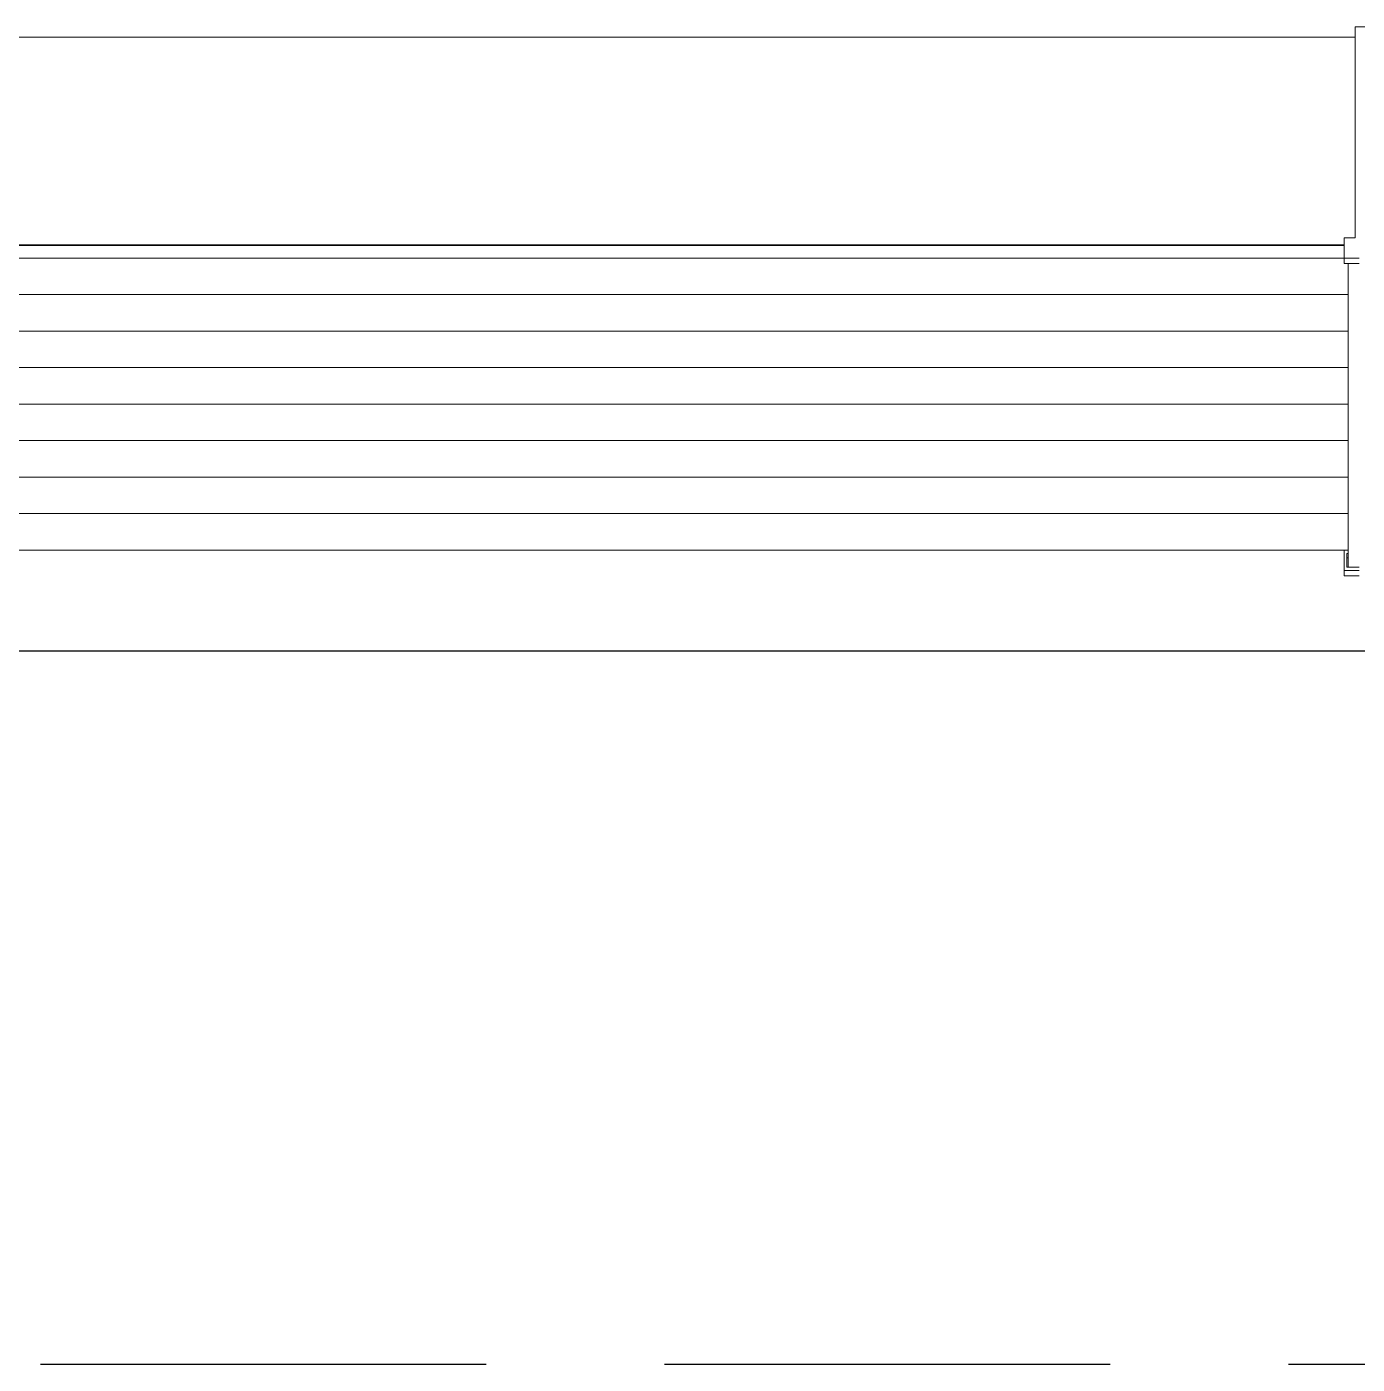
# Model space of a CAD drawing. Extents: x 5031545 to 5313844, y -886381 to -283477.
# Drawn here: x 5107719 to 5108466, y -820081 to -819331 of the extents above; entities that cross this region are included whole.
import ezdxf

# ---------------------------------------------------------------- set-up
doc = ezdxf.new("R2010")
doc.units = 0
doc.header["$LTSCALE"] = 1000
doc.header["$MEASUREMENT"] = 0
doc.linetypes.add('DASH', pattern=[0.35, 0.25, -0.1])
doc.layers.get('0').update_dxf_attribs({"linetype": 'CONTINUOUS'})
for name, color, linetype in [('!!电气', 1, 'CONTINUOUS'), ('卫生间', 6, 'CONTINUOUS'), ('看线', 185, 'CONTINUOUS')]:
    doc.layers.add(name, color=color, linetype=linetype)
doc.layers.add('平面-空调预留孔', color=252, linetype='CONTINUOUS', lineweight=15)

# ---------------------------------------------------------------- blocks, each defined once
blk = doc.blocks.new('gdgdgdrgdfsfs')
at = {"layer": '平面-空调预留孔', "color": 252}
for p, q in [((701373.32, 763967.56), (701455.02, 763967.56)), ((701455.02, 763967.56), (701455.02, 763849.22)), ((703030.02, 763961.62), (701455.02, 763961.62)), ((701455.02, 763849.22), (701461.18, 763849.22)), ((701461.18, 763849.22), (701461.18, 763834.7)), ((703023.86, 763845.19), (701461.18, 763845.19)), ((703023.86, 763844.89), (701461.18, 763844.89)), ((701461.18, 763837.76), (701452.7, 763837.76)), ((703023.86, 763837.79), (701461.18, 763837.79)), ((701452.7, 763834.7), (701461.18, 763834.7)), ((701458.87, 763834.7), (701458.87, 763664.59)), ((703026.17, 763817.33), (701458.87, 763817.33)), ((703026.17, 763796.87), (701458.87, 763796.87)), ((703026.17, 763776.42), (701458.87, 763776.42)), ((703026.17, 763755.96), (701458.87, 763755.96)), ((703026.17, 763735.5), (701458.87, 763735.5)), ((703026.17, 763715.04), (701458.87, 763715.04)), ((703026.17, 763694.59), (701458.87, 763694.59)), ((701458.87, 763674.13), (701461.18, 763674.13)), ((703026.17, 763674.13), (701458.87, 763674.13)), ((701459.64, 763672.22), (701458.87, 763672.22)), ((701459.64, 763664.59), (701459.64, 763672.22)), ((701461.18, 763659.61), (701461.18, 763674.13)), ((701452.7, 763664.59), (701459.64, 763664.59)), ((701459.64, 763669.66), (701458.87, 763669.66)), ((701461.18, 763662.68), (701452.7, 763662.68)), ((701452.7, 763659.61), (701461.18, 763659.61))]:
    blk.add_line(p, q, dxfattribs=at)
blk = doc.blocks.new('BFBTCSD')
at = {"layer": '卫生间', "color": 252, "linetype": 'DASH'}
blk.add_lwpolyline([(706816.58, 673857.17), (705216.56, 673857.17), (705216.56, 672657.17), (684016.59, 672657.17), (684016.59, 673857.17), (681416.58, 673857.17), (681416.58, 683557.17), (683216.58, 683557.17), (683216.58, 684557.17), (689716.58, 684557.17), (689716.58, 689157.17), (698116.58, 689157.17), (698116.58, 684657.17), (697816.58, 684657.17), (697816.58, 683557.17), (699116.58, 683557.17), (699116.58, 684557.17), (706016.58, 684557.17), (706016.58, 683557.17), (706816.58, 683557.17)], dxfattribs=at)
blk = doc.blocks.new('A$C146474E2')
at = {"layer": '看线', "color": 252, "ltscale": 0.5}
blk.add_lwpolyline([(30550, -250.01), (30550, -600.01), (32550, -600.01), (32550, -250.01)], dxfattribs=at)
at = {"color": 252, "xscale": -1}
blk.add_blockref('BFBTCSD', (731216.57, -673657.17), dxfattribs=at)
at = {"layer": '平面-空调预留孔', "color": 252, "xscale": -1}
blk.add_blockref('gdgdgdrgdfsfs', (733792.52, -764217.56), dxfattribs=at)

msp = doc.modelspace()

# ---------------------------------------------------------------- block references
at = {"layer": '!!电气', "color": 2}
msp.add_blockref('A$C146474E2', (5076127.16, -819080.85), dxfattribs=at)

doc.saveas('drawing.dxf')
